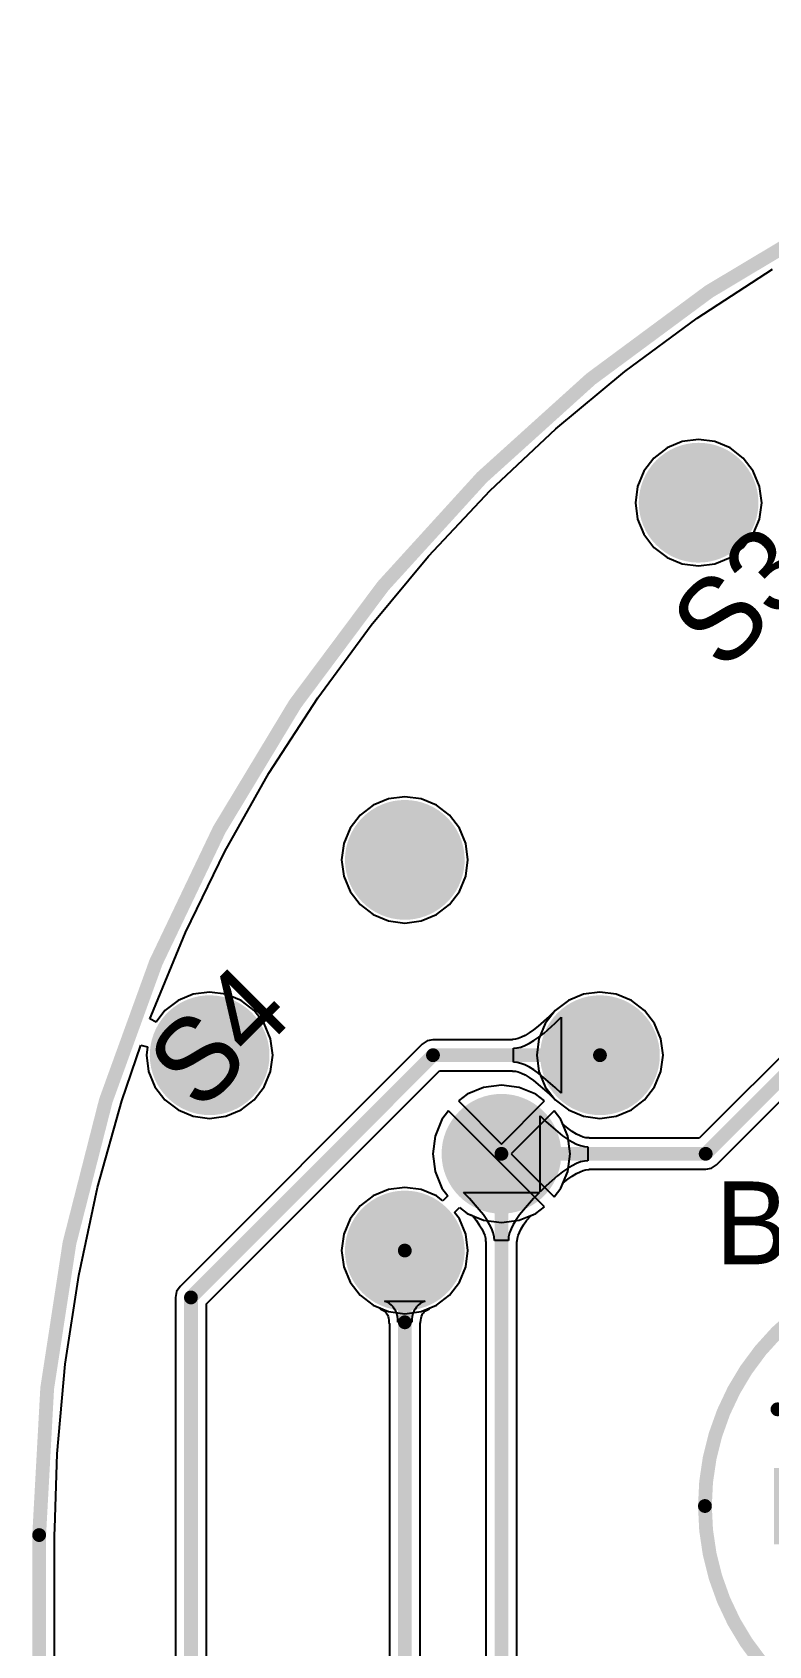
# Model space of a CAD drawing. Header units: millimetres. Extents: x 6.5 to 10.45, y 0.98 to 5.86.
# Drawn here: x 6.5 to 7.034, y 3.764 to 4.932 of the extents above; entities that cross this region are included whole.
import ezdxf

# ---------------------------------------------------------------- set-up
doc = ezdxf.new("R2010")
doc.units = ezdxf.units.MM
doc.header["$MEASUREMENT"] = 0
for name, color, linetype in [('BottomLayer', 5, 'Continuous'), ('BottomSolder', 6, 'Continuous'), ('KeepOutLayer', 6, 'Continuous'), ('MultiLayer', 9, 'Continuous'), ('PadHoleLayer', 156, 'Continuous'), ('TopLayer', 1, 'Continuous'), ('TopOverlay', 2, 'Continuous'), ('TopSolder', 216, 'Continuous')]:
    doc.layers.add(name, color=color, linetype=linetype)

# ---------------------------------------------------------------- blocks, each defined once
blk = doc.blocks.new('BUZZ_DIP_10')
at = {"layer": 'BottomLayer'}
for points in [[(-0.023622, -0.023622), (0.023622, -0.023622), (-0.023622, 0.023622), (0.023622, 0.023622)], [(0.176378, -0.023622), (0.223622, -0.023622), (0.176378, 0.023622), (0.223622, 0.023622)]]:
    blk.add_solid(points, dxfattribs=at)
at = {"layer": 'BottomSolder'}
for points in [[(-0.027622, -0.027622), (0.027622, -0.027622), (-0.027622, 0.027622), (0.027622, 0.027622)], [(0.172378, -0.027622), (0.227622, -0.027622), (0.172378, 0.027622), (0.227622, 0.027622)]]:
    blk.add_solid(points, dxfattribs=at)
at = {"layer": 'MultiLayer'}
for points in [[(-0.023622, -0.023622), (0.023622, -0.023622), (-0.023622, 0.023622), (0.023622, 0.023622)], [(0.176378, -0.023622), (0.223622, -0.023622), (0.176378, 0.023622), (0.223622, 0.023622)]]:
    blk.add_solid(points, dxfattribs=at)
at = {"layer": 'PadHoleLayer', "const_width": 0.0137795}
for points in [[(-0.0068898, 0, 1), (0.0068898, 0, 1)], [(0.1931102, 0, 1), (0.2068898, 0, 1)]]:
    blk.add_lwpolyline(points, format="xyb", close=True, dxfattribs=at)
at = {"layer": 'TopLayer'}
for points in [[(-0.023622, -0.023622), (0.023622, -0.023622), (-0.023622, 0.023622), (0.023622, 0.023622)], [(0.176378, -0.023622), (0.223622, -0.023622), (0.176378, 0.023622), (0.223622, 0.023622)]]:
    blk.add_solid(points, dxfattribs=at)
at = {"layer": 'TopOverlay'}
for points, const_width in [([(0.2775591, 0, 1), (-0.0775591, 0, 1)], 0.01), ([(-0.0025, 0.095, 1), (0.0025, 0.095, 1)], 0.005), ([(-0.0275, 0.07, 1), (-0.0225, 0.07, 1)], 0.005), ([(0.0225, 0.07, 1), (0.0275, 0.07, 1)], 0.005), ([(-0.0025, 0.045, 1), (0.0025, 0.045, 1)], 0.005), ([(-0.0800591, 0, 1), (-0.0750591, 0, 1)], 0.005), ([(0.2750591, 0, 1), (0.2800591, 0, 1)], 0.005)]:
    blk.add_lwpolyline(points, format="xyb", close=True, dxfattribs=dict(at, const_width=const_width))
at = {"layer": 'TopOverlay', "const_width": 0.01}
for points in [[(0, 0.045), (0, 0.095)], [(-0.025, 0.07), (0.025, 0.07)]]:
    blk.add_lwpolyline(points, dxfattribs=at)
at = {"layer": 'TopSolder'}
for points in [[(-0.027622, -0.027622), (0.027622, -0.027622), (-0.027622, 0.027622), (0.027622, 0.027622)], [(0.172378, -0.027622), (0.227622, -0.027622), (0.172378, 0.027622), (0.227622, 0.027622)]]:
    blk.add_solid(points, dxfattribs=at)
blk = doc.blocks.new('_____68')
at = {"layer": 'BottomLayer', "const_width": 0.0393701}
for points in [[(-0.1196845, 0.2000004, 1), (-0.0803145, 0.2000004, 1)], [(0.080315, 0.199999, 1), (0.119685, 0.199999, 1)], [(-0.1196845, -5e-07, 1), (-0.0803145, -5e-07, 1)], [(-0.0206457, 9e-07, 1), (0.0187243, 9e-07, 1)], [(0.080315, 9e-07, 1), (0.119685, 9e-07, 1)]]:
    blk.add_lwpolyline(points, format="xyb", close=True, dxfattribs=at)
at = {"layer": 'BottomSolder', "const_width": 0.0433701}
for points in [[(-0.1216845, 0.2000004, 1), (-0.0783145, 0.2000004, 1)], [(0.078315, 0.199999, 1), (0.121685, 0.199999, 1)], [(-0.1216845, -5e-07, 1), (-0.0783145, -5e-07, 1)], [(-0.0226457, 9e-07, 1), (0.0207243, 9e-07, 1)], [(0.078315, 9e-07, 1), (0.121685, 9e-07, 1)]]:
    blk.add_lwpolyline(points, format="xyb", close=True, dxfattribs=at)
at = {"layer": 'MultiLayer', "const_width": 0.0393701}
for points in [[(-0.1196845, 0.2000004, 1), (-0.0803145, 0.2000004, 1)], [(0.080315, 0.199999, 1), (0.119685, 0.199999, 1)], [(-0.1196845, -5e-07, 1), (-0.0803145, -5e-07, 1)], [(-0.0206457, 9e-07, 1), (0.0187243, 9e-07, 1)], [(0.080315, 9e-07, 1), (0.119685, 9e-07, 1)]]:
    blk.add_lwpolyline(points, format="xyb", close=True, dxfattribs=at)
at = {"layer": 'PadHoleLayer', "const_width": 0.0246063}
for points in [[(-0.1123026, 0.2000004, 1), (-0.0876964, 0.2000004, 1)], [(0.0876969, 0.199999, 1), (0.1123031, 0.199999, 1)], [(-0.1123026, -5e-07, 1), (-0.0876964, -5e-07, 1)], [(-0.0132638, 9e-07, 1), (0.0113424, 9e-07, 1)], [(0.0876969, 9e-07, 1), (0.1123031, 9e-07, 1)]]:
    blk.add_lwpolyline(points, format="xyb", close=True, dxfattribs=at)
at = {"layer": 'TopLayer', "const_width": 0.0393701}
for points in [[(-0.1196845, 0.2000004, 1), (-0.0803145, 0.2000004, 1)], [(0.080315, 0.199999, 1), (0.119685, 0.199999, 1)], [(-0.1196845, -5e-07, 1), (-0.0803145, -5e-07, 1)], [(-0.0206457, 9e-07, 1), (0.0187243, 9e-07, 1)], [(0.080315, 9e-07, 1), (0.119685, 9e-07, 1)]]:
    blk.add_lwpolyline(points, format="xyb", close=True, dxfattribs=at)
at = {"layer": 'TopSolder', "const_width": 0.0433701}
for points in [[(-0.1216845, 0.2000004, 1), (-0.0783145, 0.2000004, 1)], [(0.078315, 0.199999, 1), (0.121685, 0.199999, 1)], [(-0.1216845, -5e-07, 1), (-0.0783145, -5e-07, 1)], [(-0.0226457, 9e-07, 1), (0.0207243, 9e-07, 1)], [(0.078315, 9e-07, 1), (0.121685, 9e-07, 1)]]:
    blk.add_lwpolyline(points, format="xyb", close=True, dxfattribs=at)
blk = doc.blocks.new('_____69')
at = {"layer": 'BottomLayer', "const_width": 0.0393701}
for points in [[(-0.1196843, 0.1999995, 1), (-0.0803143, 0.1999995, 1)], [(0.0803152, 0.2000009, 1), (0.1196852, 0.2000009, 1)], [(-0.1196857, 0, 1), (-0.0803157, 0, 1)], [(-0.0206455, 0, 1), (0.0187245, 0, 1)], [(0.0803152, 0, 1), (0.1196852, 0, 1)]]:
    blk.add_lwpolyline(points, format="xyb", close=True, dxfattribs=at)
at = {"layer": 'BottomSolder', "const_width": 0.0433701}
for points in [[(-0.1216843, 0.1999995, 1), (-0.0783143, 0.1999995, 1)], [(0.0783152, 0.2000009, 1), (0.1216852, 0.2000009, 1)], [(-0.1216857, 0, 1), (-0.0783157, 0, 1)], [(-0.0226455, 0, 1), (0.0207245, 0, 1)], [(0.0783152, 0, 1), (0.1216852, 0, 1)]]:
    blk.add_lwpolyline(points, format="xyb", close=True, dxfattribs=at)
at = {"layer": 'MultiLayer', "const_width": 0.0393701}
for points in [[(-0.1196843, 0.1999995, 1), (-0.0803143, 0.1999995, 1)], [(0.0803152, 0.2000009, 1), (0.1196852, 0.2000009, 1)], [(-0.1196857, 0, 1), (-0.0803157, 0, 1)], [(-0.0206455, 0, 1), (0.0187245, 0, 1)], [(0.0803152, 0, 1), (0.1196852, 0, 1)]]:
    blk.add_lwpolyline(points, format="xyb", close=True, dxfattribs=at)
at = {"layer": 'PadHoleLayer', "const_width": 0.0246063}
for points in [[(-0.1123024, 0.1999995, 1), (-0.0876962, 0.1999995, 1)], [(0.0876971, 0.2000009, 1), (0.1123033, 0.2000009, 1)], [(-0.1123038, 0, 1), (-0.0876976, 0, 1)], [(-0.0132636, 0, 1), (0.0113426, 0, 1)], [(0.0876971, 0, 1), (0.1123033, 0, 1)]]:
    blk.add_lwpolyline(points, format="xyb", close=True, dxfattribs=at)
at = {"layer": 'TopLayer', "const_width": 0.0393701}
for points in [[(-0.1196843, 0.1999995, 1), (-0.0803143, 0.1999995, 1)], [(0.0803152, 0.2000009, 1), (0.1196852, 0.2000009, 1)], [(-0.1196857, 0, 1), (-0.0803157, 0, 1)], [(-0.0206455, 0, 1), (0.0187245, 0, 1)], [(0.0803152, 0, 1), (0.1196852, 0, 1)]]:
    blk.add_lwpolyline(points, format="xyb", close=True, dxfattribs=at)
at = {"layer": 'TopSolder', "const_width": 0.0433701}
for points in [[(-0.1216843, 0.1999995, 1), (-0.0783143, 0.1999995, 1)], [(0.0783152, 0.2000009, 1), (0.1216852, 0.2000009, 1)], [(-0.1216857, 0, 1), (-0.0783157, 0, 1)], [(-0.0226455, 0, 1), (0.0207245, 0, 1)], [(0.0783152, 0, 1), (0.1216852, 0, 1)]]:
    blk.add_lwpolyline(points, format="xyb", close=True, dxfattribs=at)

msp = doc.modelspace()

# ---------------------------------------------------------------- linework, layer by layer
at = {"layer": 'BottomLayer'}
for p, q in [((6.9818014, 4.7251162), (7.0365047, 4.7604846)), ((6.9293333, 4.6865095), (6.9818014, 4.7251162)), ((6.879292, 4.6448052), (6.9293333, 4.6865095)), ((6.83186, 4.6001556), (6.879292, 4.6448052)), ((6.9599872, 4.6310527), (6.9505097, 4.6237803)), ((6.971024, 4.6356243), (6.9599872, 4.6310527)), ((6.982868, 4.6371835), (6.971024, 4.6356243)), ((6.994712, 4.6356243), (6.982868, 4.6371835)), ((7.0057488, 4.6310527), (6.994712, 4.6356243)), ((7.0152263, 4.6237803), (7.0057488, 4.6310527)), ((6.9432373, 4.6143028), (6.9386657, 4.603266)), ((6.9505097, 4.6237803), (6.9432373, 4.6143028)), ((7.0224987, 4.6143028), (7.0152263, 4.6237803)), ((7.0270703, 4.603266), (7.0224987, 4.6143028)), ((6.9386657, 4.603266), (6.9371065, 4.591422)), ((7.0286295, 4.591422), (7.0270703, 4.603266)), ((6.7872104, 4.5527236), (6.83186, 4.6001556)), ((6.9371065, 4.591422), (6.9386657, 4.579578)), ((7.0270703, 4.579578), (7.0286295, 4.591422)), ((6.9386657, 4.579578), (6.9432373, 4.5685412)), ((7.0224987, 4.5685412), (7.0270703, 4.579578)), ((6.9432373, 4.5685412), (6.9505097, 4.5590637)), ((7.0152263, 4.5590637), (7.0224987, 4.5685412)), ((6.9505097, 4.5590637), (6.9599872, 4.5517913)), ((7.0057488, 4.5517913), (7.0152263, 4.5590637)), ((6.7455061, 4.5026823), (6.7872104, 4.5527236)), ((6.9599872, 4.5517913), (6.971024, 4.5472197)), ((6.971024, 4.5472197), (6.982868, 4.5456605)), ((6.982868, 4.5456605), (6.994712, 4.5472197)), ((6.994712, 4.5472197), (7.0057488, 4.5517913)), ((6.7068994, 4.4502142), (6.7455061, 4.5026823)), ((6.671531, 4.3955109), (6.7068994, 4.4502142)), ((6.6395301, 4.3387718), (6.671531, 4.3955109)), ((6.7470872, 4.3724427), (6.7376097, 4.3651703)), ((6.758124, 4.3770143), (6.7470872, 4.3724427)), ((6.769968, 4.3785735), (6.758124, 4.3770143)), ((6.781812, 4.3770143), (6.769968, 4.3785735)), ((6.7928488, 4.3724427), (6.781812, 4.3770143)), ((6.8023263, 4.3651703), (6.7928488, 4.3724427)), ((6.7376097, 4.3651703), (6.7303373, 4.3556928)), ((6.8095987, 4.3556928), (6.8023263, 4.3651703)), ((6.7303373, 4.3556928), (6.7257657, 4.344656)), ((6.8141703, 4.344656), (6.8095987, 4.3556928)), ((6.6110133, 4.2802041), (6.6395301, 4.3387718)), ((6.7257657, 4.344656), (6.7242065, 4.332812)), ((6.8157295, 4.332812), (6.8141703, 4.344656)), ((6.7242065, 4.332812), (6.7257657, 4.320968)), ((6.8141703, 4.320968), (6.8157295, 4.332812)), ((6.7257657, 4.320968), (6.7303373, 4.3099312)), ((6.8095987, 4.3099312), (6.8141703, 4.320968)), ((6.7303373, 4.3099312), (6.7376097, 4.3004537)), ((6.7376097, 4.3004537), (6.7470872, 4.2931813)), ((6.7928488, 4.2931813), (6.8023263, 4.3004537)), ((6.8023263, 4.3004537), (6.8095987, 4.3099312)), ((6.7470872, 4.2931813), (6.758124, 4.2886097)), ((6.758124, 4.2886097), (6.769968, 4.2870505)), ((6.769968, 4.2870505), (6.781812, 4.2886097)), ((6.781812, 4.2886097), (6.7928488, 4.2931813)), ((6.5860849, 4.2200214), (6.6110133, 4.2802041)), ((6.6056672, 4.2310207), (6.5961897, 4.2237483)), ((6.616704, 4.2355923), (6.6056672, 4.2310207)), ((6.628548, 4.2371515), (6.616704, 4.2355923)), ((6.640392, 4.2355923), (6.628548, 4.2371515)), ((6.6514288, 4.2310207), (6.640392, 4.2355923)), ((6.6609063, 4.2237483), (6.6514288, 4.2310207)), ((6.8885092, 4.2310207), (6.8790317, 4.2237483)), ((6.899546, 4.2355923), (6.8885092, 4.2310207)), ((6.91139, 4.2371515), (6.899546, 4.2355923)), ((6.923234, 4.2355923), (6.91139, 4.2371515)), ((6.9342708, 4.2310207), (6.923234, 4.2355923)), ((6.9437483, 4.2237483), (6.9342708, 4.2310207)), ((6.5853146, 4.217789), (6.5860849, 4.2200214)), ((6.589776, 4.2153899), (6.5853146, 4.217789)), ((6.5961897, 4.2237483), (6.589776, 4.2153899)), ((6.6681787, 4.2142708), (6.6609063, 4.2237483)), ((6.8790317, 4.2237483), (6.8717593, 4.2142708)), ((6.9510207, 4.2142708), (6.9437483, 4.2237483)), ((6.6727503, 4.203234), (6.6681787, 4.2142708)), ((6.8717593, 4.2142708), (6.8671877, 4.203234)), ((6.9555923, 4.203234), (6.9510207, 4.2142708)), ((6.5648356, 4.1584435), (6.5786923, 4.1985986)), ((6.5786923, 4.1985986), (6.5835836, 4.1974451)), ((6.5835836, 4.1974451), (6.5827865, 4.19139)), ((6.6743095, 4.19139), (6.6727503, 4.203234)), ((6.8671877, 4.203234), (6.8656285, 4.19139)), ((6.9571515, 4.19139), (6.9555923, 4.203234)), ((6.5827865, 4.19139), (6.5843457, 4.179546)), ((6.6727503, 4.179546), (6.6743095, 4.19139)), ((6.8656285, 4.19139), (6.8671877, 4.179546)), ((6.9555923, 4.179546), (6.9571515, 4.19139)), ((6.5843457, 4.179546), (6.5889173, 4.1685092)), ((6.6681787, 4.1685092), (6.6727503, 4.179546)), ((6.8671877, 4.179546), (6.8717593, 4.1685092)), ((6.9510207, 4.1685092), (6.9555923, 4.179546)), ((6.5889173, 4.1685092), (6.5961897, 4.1590317)), ((6.5961897, 4.1590317), (6.6056672, 4.1517593)), ((6.6514288, 4.1517593), (6.6609063, 4.1590317)), ((6.6609063, 4.1590317), (6.6681787, 4.1685092)), ((6.815102, 4.1631247), (6.8087898, 4.1582813)), ((6.8271118, 4.1680993), (6.815102, 4.1631247)), ((6.84, 4.1697962), (6.8271118, 4.1680993)), ((6.8528882, 4.1680993), (6.84, 4.1697962)), ((6.864898, 4.1631247), (6.8528882, 4.1680993)), ((6.8712102, 4.1582813), (6.864898, 4.1631247)), ((6.8717593, 4.1685092), (6.8790317, 4.1590317)), ((6.8790317, 4.1590317), (6.8885092, 4.1517593)), ((6.9342708, 4.1517593), (6.9437483, 4.1590317)), ((6.9437483, 4.1590317), (6.9510207, 4.1685092)), ((6.5473431, 4.0956948), (6.5648356, 4.1584435)), ((6.6056672, 4.1517593), (6.616704, 4.1471877)), ((6.616704, 4.1471877), (6.628548, 4.1456285)), ((6.628548, 4.1456285), (6.640392, 4.1471877)), ((6.640392, 4.1471877), (6.6514288, 4.1517593)), ((6.8017187, 4.1512102), (6.7968753, 4.144898)), ((6.8364645, 4.1164645), (6.8017187, 4.1512102)), ((6.8087898, 4.1582813), (6.84, 4.1270711)), ((6.84, 4.1270711), (6.8712102, 4.1582813)), ((6.8782813, 4.1512102), (6.8470711, 4.12)), ((6.8831247, 4.144898), (6.8782813, 4.1512102)), ((6.8885092, 4.1517593), (6.899546, 4.1471877)), ((6.899546, 4.1471877), (6.91139, 4.1456285)), ((6.91139, 4.1456285), (6.923234, 4.1471877)), ((6.923234, 4.1471877), (6.9342708, 4.1517593)), ((6.7968753, 4.144898), (6.7919007, 4.1328882)), ((6.8880993, 4.1328882), (6.8831247, 4.144898)), ((6.7919007, 4.1328882), (6.7902038, 4.12)), ((6.8897962, 4.12), (6.8880993, 4.1328882)), ((6.7902038, 4.12), (6.7919007, 4.1071118)), ((6.8712102, 4.0817187), (6.8364645, 4.1164645)), ((6.8470711, 4.12), (6.8782813, 4.0887898)), ((6.8880993, 4.1071118), (6.8897962, 4.12)), ((6.7919007, 4.1071118), (6.7968753, 4.095102)), ((6.8831247, 4.095102), (6.8880993, 4.1071118)), ((6.5336712, 4.0320045), (6.5473431, 4.0956948)), ((6.7470872, 4.0895987), (6.7376097, 4.0823263)), ((6.758124, 4.0941703), (6.7470872, 4.0895987)), ((6.769968, 4.0957295), (6.758124, 4.0941703)), ((6.781812, 4.0941703), (6.769968, 4.0957295)), ((6.7928488, 4.0895987), (6.781812, 4.0941703)), ((6.7975834, 4.0859657), (6.7928488, 4.0895987)), ((6.7968753, 4.095102), (6.8011495, 4.0895317)), ((6.8011495, 4.0895317), (6.7975834, 4.0859657)), ((6.8782813, 4.0887898), (6.8831247, 4.095102)), ((6.7376097, 4.0823263), (6.7303373, 4.0728488)), ((6.8059657, 4.0775834), (6.8095317, 4.0811495)), ((6.8095987, 4.0728488), (6.8059657, 4.0775834)), ((6.8095317, 4.0811495), (6.815102, 4.0768753)), ((6.864898, 4.0768753), (6.8712102, 4.0817187)), ((6.7303373, 4.0728488), (6.7257657, 4.061812)), ((6.8141703, 4.061812), (6.8095987, 4.0728488)), ((6.815102, 4.0768753), (6.8271118, 4.0719007)), ((6.8271118, 4.0719007), (6.84, 4.0702038)), ((6.84, 4.0702038), (6.8528882, 4.0719007)), ((6.8528882, 4.0719007), (6.864898, 4.0768753)), ((6.7257657, 4.061812), (6.7242065, 4.049968)), ((6.8157295, 4.049968), (6.8141703, 4.061812)), ((6.7242065, 4.049968), (6.7257657, 4.038124)), ((6.8141703, 4.038124), (6.8157295, 4.049968)), ((6.5238698, 3.9676048), (6.5336712, 4.0320045)), ((6.7257657, 4.038124), (6.7303373, 4.0270872)), ((6.8095987, 4.0270872), (6.8141703, 4.038124)), ((6.7303373, 4.0270872), (6.7376097, 4.0176097)), ((6.8023263, 4.0176097), (6.8095987, 4.0270872)), ((6.7376097, 4.0176097), (6.7470872, 4.0103373)), ((6.7470872, 4.0103373), (6.758124, 4.0057657)), ((6.781812, 4.0057657), (6.7928488, 4.0103373)), ((6.7928488, 4.0103373), (6.8023263, 4.0176097)), ((6.758124, 4.0057657), (6.769968, 4.0042065)), ((6.769968, 4.0042065), (6.781812, 4.0057657)), ((6.5179746, 3.9027309), (6.5238698, 3.9676048)), ((6.5163468, 3.8488606), (6.5179746, 3.9027309)), ((6.5162155, 3.8389105), (6.5162203, 3.8439046)), ((6.5162203, 3.8439046), (6.5163468, 3.8488606)), ((6.5162155, 1.495), (6.5162155, 3.8389105))]:
    msp.add_line(p, q, dxfattribs=at)
at = {"layer": 'KeepOutLayer', "const_width": 0.01}
msp.add_lwpolyline([(6.5050176, 3.8439699, -0.4121447343864203), (7.5930462, 4.9270157)], format="xyb", dxfattribs=at)
msp.add_lwpolyline([(6.505, 1.495), (6.505, 3.843976)], dxfattribs=at)
at = {"layer": 'KeepOutLayer', "const_width": 0.005}
for points in [[(6.5025, 3.843976, 1), (6.5075, 3.843976, 1)], [(6.5025176, 3.8439699, 1), (6.5075176, 3.8439699, 1)]]:
    msp.add_lwpolyline(points, format="xyb", close=True, dxfattribs=at)
at = {"layer": 'TopLayer'}
for p, q in [((6.9818014, 4.7251162), (7.0365047, 4.7604846)), ((6.9293333, 4.6865095), (6.9818014, 4.7251162)), ((6.879292, 4.6448052), (6.9293333, 4.6865095)), ((6.83186, 4.6001556), (6.879292, 4.6448052)), ((6.9599872, 4.6310527), (6.9505097, 4.6237803)), ((6.971024, 4.6356243), (6.9599872, 4.6310527)), ((6.982868, 4.6371835), (6.971024, 4.6356243)), ((6.994712, 4.6356243), (6.982868, 4.6371835)), ((7.0057488, 4.6310527), (6.994712, 4.6356243)), ((7.0152263, 4.6237803), (7.0057488, 4.6310527)), ((6.9432373, 4.6143028), (6.9386657, 4.603266)), ((6.9505097, 4.6237803), (6.9432373, 4.6143028)), ((7.0224987, 4.6143028), (7.0152263, 4.6237803)), ((7.0270703, 4.603266), (7.0224987, 4.6143028)), ((6.9386657, 4.603266), (6.9371065, 4.591422)), ((7.0286295, 4.591422), (7.0270703, 4.603266)), ((6.7872104, 4.5527236), (6.83186, 4.6001556)), ((6.9371065, 4.591422), (6.9386657, 4.579578)), ((7.0270703, 4.579578), (7.0286295, 4.591422)), ((6.9386657, 4.579578), (6.9432373, 4.5685412)), ((7.0224987, 4.5685412), (7.0270703, 4.579578)), ((6.9432373, 4.5685412), (6.9505097, 4.5590637)), ((7.0152263, 4.5590637), (7.0224987, 4.5685412)), ((6.9505097, 4.5590637), (6.9599872, 4.5517913)), ((7.0057488, 4.5517913), (7.0152263, 4.5590637)), ((6.7455061, 4.5026823), (6.7872104, 4.5527236)), ((6.9599872, 4.5517913), (6.971024, 4.5472197)), ((6.971024, 4.5472197), (6.982868, 4.5456605)), ((6.982868, 4.5456605), (6.994712, 4.5472197)), ((6.994712, 4.5472197), (7.0057488, 4.5517913)), ((6.7068994, 4.4502142), (6.7455061, 4.5026823)), ((6.671531, 4.3955109), (6.7068994, 4.4502142)), ((6.6395301, 4.3387718), (6.671531, 4.3955109)), ((6.7470872, 4.3724427), (6.7376097, 4.3651703)), ((6.758124, 4.3770143), (6.7470872, 4.3724427)), ((6.769968, 4.3785735), (6.758124, 4.3770143)), ((6.781812, 4.3770143), (6.769968, 4.3785735)), ((6.7928488, 4.3724427), (6.781812, 4.3770143)), ((6.8023263, 4.3651703), (6.7928488, 4.3724427)), ((6.7376097, 4.3651703), (6.7303373, 4.3556928)), ((6.8095987, 4.3556928), (6.8023263, 4.3651703)), ((6.7303373, 4.3556928), (6.7257657, 4.344656)), ((6.8141703, 4.344656), (6.8095987, 4.3556928)), ((6.6110133, 4.2802041), (6.6395301, 4.3387718)), ((6.7257657, 4.344656), (6.7242065, 4.332812)), ((6.8157295, 4.332812), (6.8141703, 4.344656)), ((6.7242065, 4.332812), (6.7257657, 4.320968)), ((6.8141703, 4.320968), (6.8157295, 4.332812)), ((7.1830692, 4.3309303), (6.9833543, 4.1312155)), ((6.7257657, 4.320968), (6.7303373, 4.3099312)), ((6.8095987, 4.3099312), (6.8141703, 4.320968)), ((6.9959306, 4.1120694), (7.1956456, 4.3117845)), ((6.7303373, 4.3099312), (6.7376097, 4.3004537)), ((6.7376097, 4.3004537), (6.7470872, 4.2931813)), ((6.7928488, 4.2931813), (6.8023263, 4.3004537)), ((6.8023263, 4.3004537), (6.8095987, 4.3099312)), ((6.7470872, 4.2931813), (6.758124, 4.2886097)), ((6.758124, 4.2886097), (6.769968, 4.2870505)), ((6.769968, 4.2870505), (6.781812, 4.2886097)), ((6.781812, 4.2886097), (6.7928488, 4.2931813)), ((6.5860849, 4.2200214), (6.6110133, 4.2802041)), ((6.6056672, 4.2310207), (6.5961897, 4.2237483)), ((6.616704, 4.2355923), (6.6056672, 4.2310207)), ((6.628548, 4.2371515), (6.616704, 4.2355923)), ((6.640392, 4.2355923), (6.628548, 4.2371515)), ((6.6514288, 4.2310207), (6.640392, 4.2355923)), ((6.6609063, 4.2237483), (6.6514288, 4.2310207)), ((6.8885092, 4.2310207), (6.8790317, 4.2237483)), ((6.899546, 4.2355923), (6.8885092, 4.2310207)), ((6.91139, 4.2371515), (6.899546, 4.2355923)), ((6.923234, 4.2355923), (6.91139, 4.2371515)), ((6.9342708, 4.2310207), (6.923234, 4.2355923)), ((6.9437483, 4.2237483), (6.9342708, 4.2310207)), ((6.5853146, 4.217789), (6.5860849, 4.2200214)), ((6.589776, 4.2153899), (6.5853146, 4.217789)), ((6.5961897, 4.2237483), (6.589776, 4.2153899)), ((6.6681787, 4.2142708), (6.6609063, 4.2237483)), ((6.8744965, 4.2193943), (6.8667057, 4.2124263)), ((6.8787029, 4.2235623), (6.8744965, 4.2193943)), ((6.878974, 4.2236732), (6.8787029, 4.2235623)), ((6.8789483, 4.2146628), (6.8832741, 4.2189491)), ((6.8790317, 4.2237483), (6.878974, 4.2236732)), ((6.8832741, 4.2189491), (6.8832741, 4.1638309)), ((6.9510207, 4.2142708), (6.9437483, 4.2237483)), ((6.6727503, 4.203234), (6.6681787, 4.2142708)), ((6.8570849, 4.2056934), (6.8544465, 4.2043772)), ((6.8600347, 4.2074763), (6.8570849, 4.2056934)), ((6.8632678, 4.2097347), (6.8600347, 4.2074763)), ((6.8667057, 4.2124263), (6.8632678, 4.2097347)), ((6.867131, 4.2045113), (6.8708768, 4.2074439)), ((6.8708768, 4.2074439), (6.8789483, 4.2146628)), ((6.9555923, 4.203234), (6.9510207, 4.2142708)), ((6.5648356, 4.1584435), (6.5786923, 4.1985986)), ((6.5786923, 4.1985986), (6.5835836, 4.1974451)), ((6.5835836, 4.1974451), (6.5827865, 4.19139)), ((6.7824592, 4.1993203), (6.6070694, 4.0239306)), ((6.6743095, 4.19139), (6.6727503, 4.203234)), ((6.7824594, 4.1993206), (6.7824592, 4.1993203)), ((6.786098, 4.2017518), (6.7824594, 4.1993206)), ((6.79039, 4.2026056), (6.786098, 4.2017518)), ((6.7903905, 4.2026055), (6.79039, 4.2026056)), ((6.8476633, 4.2026055), (6.7903905, 4.2026055)), ((6.8481521, 4.2028598), (6.8476633, 4.2026055)), ((6.8502453, 4.2030424), (6.8481521, 4.2028598)), ((6.8487166, 4.19639), (6.8513023, 4.1966156)), ((6.8487166, 4.18639), (6.8487166, 4.19639)), ((6.8521536, 4.2035072), (6.8502453, 4.2030424)), ((6.8513023, 4.1966156), (6.8540814, 4.1972924)), ((6.8544465, 4.2043772), (6.8521536, 4.2035072)), ((6.8540814, 4.1972924), (6.8570538, 4.1984203)), ((6.8570538, 4.1984203), (6.8602195, 4.1999995)), ((6.8602195, 4.1999995), (6.8635786, 4.2020298)), ((6.8635786, 4.2020298), (6.867131, 4.2045113)), ((6.9571515, 4.19139), (6.9555923, 4.203234)), ((6.5827865, 4.19139), (6.5843457, 4.179546)), ((6.6727503, 4.179546), (6.6743095, 4.19139)), ((6.8513023, 4.1861644), (6.8487166, 4.18639)), ((6.8540814, 4.1854876), (6.8513023, 4.1861644)), ((6.8570538, 4.1843597), (6.8540814, 4.1854876)), ((6.8602195, 4.1827805), (6.8570538, 4.1843597)), ((6.8635786, 4.1807502), (6.8602195, 4.1827805)), ((6.9555923, 4.179546), (6.9571515, 4.19139)), ((6.5843457, 4.179546), (6.5889173, 4.1685092)), ((6.6262155, 4.0113543), (6.7950356, 4.1801745)), ((6.6681787, 4.1685092), (6.6727503, 4.179546)), ((6.7950356, 4.1801745), (6.8476633, 4.1801745)), ((6.8476633, 4.1801745), (6.8481521, 4.1799202)), ((6.8481521, 4.1799202), (6.8502453, 4.1797376)), ((6.8502453, 4.1797376), (6.8521536, 4.1792728)), ((6.8521536, 4.1792728), (6.8544457, 4.1784031)), ((6.8544457, 4.1784031), (6.857085, 4.1770866)), ((6.857085, 4.1770866), (6.8600347, 4.1753037)), ((6.8600347, 4.1753037), (6.8631458, 4.1731305)), ((6.8631458, 4.1731305), (6.8745412, 4.1633414)), ((6.867131, 4.1782687), (6.8635786, 4.1807502)), ((6.8789483, 4.1681172), (6.867131, 4.1782687)), ((6.9510207, 4.1685092), (6.9555923, 4.179546)), ((6.5889173, 4.1685092), (6.5961897, 4.1590317)), ((6.5961897, 4.1590317), (6.6056672, 4.1517593)), ((6.6514288, 4.1517593), (6.6609063, 4.1590317)), ((6.6609063, 4.1590317), (6.6681787, 4.1685092)), ((6.815102, 4.1631247), (6.8087898, 4.1582813)), ((6.8271118, 4.1680993), (6.815102, 4.1631247)), ((6.84, 4.1697962), (6.8271118, 4.1680993)), ((6.8528882, 4.1680993), (6.84, 4.1697962)), ((6.864898, 4.1631247), (6.8528882, 4.1680993)), ((6.8712102, 4.1582813), (6.864898, 4.1631247)), ((6.8745412, 4.1633414), (6.878703, 4.1592177)), ((6.878703, 4.1592177), (6.878974, 4.1591069)), ((6.8832741, 4.1638309), (6.8789483, 4.1681172)), ((6.878974, 4.1591069), (6.8790317, 4.1590317)), ((6.8790317, 4.1590317), (6.8885092, 4.1517593)), ((6.9342708, 4.1517593), (6.9437483, 4.1590317)), ((6.9437483, 4.1590317), (6.9510207, 4.1685092)), ((6.5473431, 4.0956948), (6.5648356, 4.1584435)), ((6.6056672, 4.1517593), (6.616704, 4.1471877)), ((6.616704, 4.1471877), (6.628548, 4.1456285)), ((6.628548, 4.1456285), (6.640392, 4.1471877)), ((6.640392, 4.1471877), (6.6514288, 4.1517593)), ((6.8017187, 4.1512102), (6.7968753, 4.144898)), ((6.8364645, 4.1164645), (6.8017187, 4.1512102)), ((6.8087898, 4.1582813), (6.84, 4.1270711)), ((6.84, 4.1270711), (6.8712102, 4.1582813)), ((6.8782813, 4.1512102), (6.8470711, 4.12)), ((6.8681159, 4.0924409), (6.8681159, 4.1475591)), ((6.8681159, 4.1475591), (6.8724417, 4.1432728)), ((6.8831247, 4.144898), (6.8782813, 4.1512102)), ((6.8885092, 4.1517593), (6.899546, 4.1471877)), ((6.899546, 4.1471877), (6.91139, 4.1456285)), ((6.91139, 4.1456285), (6.923234, 4.1471877)), ((6.923234, 4.1471877), (6.9342708, 4.1517593)), ((6.7968753, 4.144898), (6.7919007, 4.1328882)), ((6.8724417, 4.1432728), (6.884259, 4.1331213)), ((6.8845654, 4.1414197), (6.8831247, 4.144898)), ((6.8882442, 4.1382595), (6.8845654, 4.1414197)), ((6.8913553, 4.1360863), (6.8882442, 4.1382595)), ((6.894305, 4.1343034), (6.8913553, 4.1360863)), ((6.7919007, 4.1328882), (6.7902038, 4.12)), ((6.884259, 4.1331213), (6.8878114, 4.1306398)), ((6.8878114, 4.1306398), (6.8911705, 4.1286095)), ((6.8911705, 4.1286095), (6.8943362, 4.1270303)), ((6.8969443, 4.1329869), (6.894305, 4.1343034)), ((6.8943362, 4.1270303), (6.8973086, 4.1259024)), ((6.8992364, 4.1321172), (6.8969443, 4.1329869)), ((6.8973086, 4.1259024), (6.9000877, 4.1252256)), ((6.9011447, 4.1316524), (6.8992364, 4.1321172)), ((6.9000877, 4.1252256), (6.9026734, 4.125)), ((6.9032379, 4.1314698), (6.9011447, 4.1316524)), ((6.9026734, 4.125), (6.9026734, 4.115)), ((6.9037267, 4.1312155), (6.9032379, 4.1314698)), ((6.9833543, 4.1312155), (6.9037267, 4.1312155)), ((6.7902038, 4.12), (6.7919007, 4.1071118)), ((6.8712102, 4.0817187), (6.8364645, 4.1164645)), ((6.8470711, 4.12), (6.8782813, 4.0887898)), ((6.8943362, 4.1129697), (6.8911705, 4.1113905)), ((6.8973086, 4.1140976), (6.8943362, 4.1129697)), ((6.9000877, 4.1147744), (6.8973086, 4.1140976)), ((6.9026734, 4.115), (6.9000877, 4.1147744)), ((6.992292, 4.1096382), (6.9959306, 4.1120694)), ((6.7919007, 4.1071118), (6.7968753, 4.095102)), ((6.8805132, 4.1039461), (6.8724417, 4.0967272)), ((6.884259, 4.1068787), (6.8805132, 4.1039461)), ((6.8878114, 4.1093602), (6.884259, 4.1068787)), ((6.8847434, 4.09901), (6.8881222, 4.1016553)), ((6.8911705, 4.1113905), (6.8878114, 4.1093602)), ((6.8881222, 4.1016553), (6.8913553, 4.1039137)), ((6.8913553, 4.1039137), (6.8943051, 4.1056966)), ((6.8943051, 4.1056966), (6.8969435, 4.1070128)), ((6.8969435, 4.1070128), (6.8992364, 4.1078828)), ((6.8992364, 4.1078828), (6.9011447, 4.1083476)), ((6.9011447, 4.1083476), (6.9032379, 4.1085302)), ((6.9032379, 4.1085302), (6.9037267, 4.1087845)), ((6.9037267, 4.1087845), (6.9879995, 4.1087845)), ((6.9879995, 4.1087845), (6.988, 4.1087844)), ((6.988, 4.1087844), (6.992292, 4.1096382)), ((6.5336712, 4.0320045), (6.5473431, 4.0956948)), ((6.7470872, 4.0895987), (6.7376097, 4.0823263)), ((6.758124, 4.0941703), (6.7470872, 4.0895987)), ((6.769968, 4.0957295), (6.758124, 4.0941703)), ((6.781812, 4.0941703), (6.769968, 4.0957295)), ((6.7928488, 4.0895987), (6.781812, 4.0941703)), ((6.7975834, 4.0859657), (6.7928488, 4.0895987)), ((6.7968753, 4.095102), (6.8011495, 4.0895317)), ((6.8011495, 4.0895317), (6.7975834, 4.0859657)), ((6.8167272, 4.0875583), (6.8124409, 4.0918841)), ((6.8124409, 4.0918841), (6.8675591, 4.0918841)), ((6.8675591, 4.0918841), (6.8632728, 4.0875583)), ((6.8724417, 4.0967272), (6.8681159, 4.0924409)), ((6.8782813, 4.0887898), (6.8831247, 4.095102)), ((6.8831247, 4.095102), (6.8847434, 4.09901)), ((6.7376097, 4.0823263), (6.7303373, 4.0728488)), ((6.8059657, 4.0775834), (6.8095317, 4.0811495)), ((6.8095987, 4.0728488), (6.8059657, 4.0775834)), ((6.8095317, 4.0811495), (6.815102, 4.0768753)), ((6.8239461, 4.0794868), (6.8167272, 4.0875583)), ((6.8268787, 4.075741), (6.8239461, 4.0794868)), ((6.8632728, 4.0875583), (6.8531213, 4.075741)), ((6.864898, 4.0768753), (6.8712102, 4.0817187)), ((6.7303373, 4.0728488), (6.7257657, 4.061812)), ((6.8141703, 4.061812), (6.8095987, 4.0728488)), ((6.815102, 4.0768753), (6.81901, 4.0752566)), ((6.81901, 4.0752566), (6.8216553, 4.0718778)), ((6.8216553, 4.0718778), (6.8239137, 4.0686447)), ((6.8239137, 4.0686447), (6.8256966, 4.0656949)), ((6.8256966, 4.0656949), (6.8270128, 4.0630565)), ((6.8293602, 4.0721886), (6.8268787, 4.075741)), ((6.8313905, 4.0688295), (6.8293602, 4.0721886)), ((6.8329697, 4.0656638), (6.8313905, 4.0688295)), ((6.8340976, 4.0626914), (6.8329697, 4.0656638)), ((6.8470303, 4.0656638), (6.8459024, 4.0626914)), ((6.8486095, 4.0688295), (6.8470303, 4.0656638)), ((6.8506398, 4.0721886), (6.8486095, 4.0688295)), ((6.8531213, 4.075741), (6.8506398, 4.0721886)), ((6.8529869, 4.0630557), (6.8543034, 4.065695)), ((6.8543034, 4.065695), (6.8560863, 4.0686447)), ((6.8560863, 4.0686447), (6.8582595, 4.0717558)), ((6.8582595, 4.0717558), (6.8614197, 4.0754346)), ((6.8614197, 4.0754346), (6.864898, 4.0768753)), ((6.7257657, 4.061812), (6.7242065, 4.049968)), ((6.8157295, 4.049968), (6.8141703, 4.061812)), ((6.8270128, 4.0630565), (6.8278828, 4.0607636)), ((6.8278828, 4.0607636), (6.8283476, 4.0588553)), ((6.8283476, 4.0588553), (6.8285302, 4.0567621)), ((6.8285302, 4.0567621), (6.8287845, 4.0562733)), ((6.8287845, 4.0562733), (6.8287845, 3.7400005)), ((6.8347744, 4.0599123), (6.8340976, 4.0626914)), ((6.835, 4.0573266), (6.8347744, 4.0599123)), ((6.845, 4.0573266), (6.835, 4.0573266)), ((6.8452256, 4.0599123), (6.845, 4.0573266)), ((6.8459024, 4.0626914), (6.8452256, 4.0599123)), ((6.8512155, 4.0562733), (6.8514698, 4.0567621)), ((6.8512155, 3.7446457), (6.8512155, 4.0562733)), ((6.8514698, 4.0567621), (6.8516524, 4.0588553)), ((6.8516524, 4.0588553), (6.8521172, 4.0607636)), ((6.8521172, 4.0607636), (6.8529869, 4.0630557)), ((6.7242065, 4.049968), (6.7257657, 4.038124)), ((6.8141703, 4.038124), (6.8157295, 4.049968)), ((6.5238698, 3.9676048), (6.5336712, 4.0320045)), ((6.7257657, 4.038124), (6.7303373, 4.0270872)), ((6.8095987, 4.0270872), (6.8141703, 4.038124)), ((6.6046382, 4.020292), (6.6037844, 4.016)), ((6.6070694, 4.0239306), (6.6046382, 4.020292)), ((6.7303373, 4.0270872), (6.7376097, 4.0176097)), ((6.8023263, 4.0176097), (6.8095987, 4.0270872)), ((6.6037844, 4.016), (6.6037845, 4.0159995)), ((6.6037845, 4.0159995), (6.6037845, 1.9389083)), ((6.6262155, 3.2019514), (6.6262155, 4.0113543)), ((6.7376097, 4.0176097), (6.7470872, 4.0103373)), ((6.7470872, 4.0103373), (6.7517921, 4.0083884)), ((6.7517921, 4.0083884), (6.7525744, 4.007538)), ((6.7525744, 4.007538), (6.7540722, 4.006843)), ((6.7540722, 4.006843), (6.7550501, 4.0062449)), ((6.7571432, 4.0125776), (6.7553078, 4.0134292)), ((6.7553078, 4.0134292), (6.7846282, 4.0134292)), ((6.7587855, 4.011573), (6.7571432, 4.0125776)), ((6.7602345, 4.0104156), (6.7587855, 4.011573)), ((6.7614903, 4.0091052), (6.7602345, 4.0104156)), ((6.7625529, 4.007642), (6.7614903, 4.0091052)), ((6.7634224, 4.0060258), (6.7625529, 4.007642)), ((6.7773831, 4.007642), (6.7765136, 4.0060258)), ((6.7784457, 4.0091052), (6.7773831, 4.007642)), ((6.7797015, 4.0104156), (6.7784457, 4.0091052)), ((6.7811505, 4.011573), (6.7797015, 4.0104156)), ((6.7827928, 4.0125776), (6.7811505, 4.011573)), ((6.7846282, 4.0134292), (6.7827928, 4.0125776)), ((6.7848859, 4.0062449), (6.7858641, 4.0068432)), ((6.7858641, 4.0068432), (6.7873616, 4.007538)), ((6.7873616, 4.007538), (6.7881438, 4.0083884)), ((6.7881438, 4.0083884), (6.7928488, 4.0103373)), ((6.7928488, 4.0103373), (6.8023263, 4.0176097)), ((6.7550501, 4.0062449), (6.755844, 4.0056107)), ((6.755844, 4.0056107), (6.7564953, 4.0049311)), ((6.7564953, 4.0049311), (6.7570411, 4.0041796)), ((6.7570411, 4.0041796), (6.7575053, 4.0033166)), ((6.7575053, 4.0033166), (6.7578942, 4.0022991)), ((6.7578942, 4.0022991), (6.7581979, 4.0010906)), ((6.7581979, 4.0010906), (6.7583966, 3.9996683)), ((6.7583966, 3.9996683), (6.7584797, 3.9977507)), ((6.7584797, 3.9977507), (6.7587845, 3.9970965)), ((6.7587845, 3.9970965), (6.7587845, 1.7630005)), ((6.7640986, 4.0042567), (6.7634224, 4.0060258)), ((6.7645816, 4.0023347), (6.7640986, 4.0042567)), ((6.7648714, 4.0002598), (6.7645816, 4.0023347)), ((6.764968, 3.998032), (6.7648714, 4.0002598)), ((6.774968, 3.998032), (6.764968, 3.998032)), ((6.7750646, 4.0002598), (6.774968, 3.998032)), ((6.7753544, 4.0023347), (6.7750646, 4.0002598)), ((6.7758374, 4.0042567), (6.7753544, 4.0023347)), ((6.7765136, 4.0060258), (6.7758374, 4.0042567)), ((6.7812155, 3.9972339), (6.7814563, 3.9977507)), ((6.7812155, 1.7676457), (6.7812155, 3.9972339)), ((6.7814563, 3.9977507), (6.7815394, 3.9996683)), ((6.7815394, 3.9996683), (6.7817381, 4.0010903)), ((6.7817381, 4.0010903), (6.7820418, 4.0022991)), ((6.7820418, 4.0022991), (6.7824308, 4.0033167)), ((6.7824308, 4.0033167), (6.7828952, 4.00418)), ((6.7828952, 4.00418), (6.7834407, 4.0049311)), ((6.7834407, 4.0049311), (6.784092, 4.0056107)), ((6.784092, 4.0056107), (6.7848859, 4.0062449)), ((6.5179746, 3.9027309), (6.5238698, 3.9676048)), ((6.5163468, 3.8488606), (6.5179746, 3.9027309)), ((6.5162155, 3.8389105), (6.5162203, 3.8439046)), ((6.5162203, 3.8439046), (6.5163468, 3.8488606)), ((6.5162155, 1.495), (6.5162155, 3.8389105))]:
    msp.add_line(p, q, dxfattribs=at)
at = {"layer": 'TopLayer', "const_width": 0.01}
for points in [[(6.988, 4.12), (7.191, 4.323)], [(6.615, 4.016), (6.79039, 4.19139)], [(6.79039, 4.19139), (6.91139, 4.19139)], [(6.84, 4.12), (6.988, 4.12)], [(6.84, 3.74), (6.84, 4.12)], [(6.769968, 3.998032), (6.769968, 4.049968)], [(6.615, 1.92), (6.615, 4.016)], [(6.769968, 3.998032), (6.77, 3.998)], [(6.77, 1.763), (6.77, 3.998)]]:
    msp.add_lwpolyline(points, dxfattribs=at)
at = {"layer": 'TopLayer', "const_width": 0.005}
for points in [[(6.78789, 4.19139, 1), (6.79289, 4.19139, 1)], [(6.78789, 4.19139, 1), (6.79289, 4.19139, 1)], [(6.90889, 4.19139, 1), (6.91389, 4.19139, 1)], [(6.8375, 4.12, 1), (6.8425, 4.12, 1)], [(6.8375, 4.12, 1), (6.8425, 4.12, 1)], [(6.9855, 4.12, 1), (6.9905, 4.12, 1)], [(6.9855, 4.12, 1), (6.9905, 4.12, 1)], [(6.767468, 4.049968, 1), (6.772468, 4.049968, 1)], [(6.6125, 4.016, 1), (6.6175, 4.016, 1)], [(6.6125, 4.016, 1), (6.6175, 4.016, 1)], [(6.767468, 3.998032, 1), (6.772468, 3.998032, 1)], [(6.767468, 3.998032, 1), (6.772468, 3.998032, 1)], [(6.7675, 3.998, 1), (6.7725, 3.998, 1)], [(6.7675, 3.998, 1), (6.7725, 3.998, 1)]]:
    msp.add_lwpolyline(points, format="xyb", close=True, dxfattribs=at)

# ---------------------------------------------------------------- block references
at = {"rotation": 45}
for name, p in [('_____68', (7.195, 4.5207107)), ('_____69', (6.8406792, 4.1206792))]:
    msp.add_blockref(name, p, dxfattribs=at)
msp.add_blockref('BUZZ_DIP_10', (7.065, 3.865))

# ---------------------------------------------------------------- texts
at = {"layer": 'TopOverlay'}
for s, p in [('S3', (7.0005456, 4.4676777)), ('S4', (6.6214761, 4.1489635))]:
    msp.add_text(s, height=0.06, rotation=45, dxfattribs=at).set_placement(p)
msp.add_text('BZ1', height=0.06, dxfattribs=at).set_placement((6.995, 4.04))

doc.saveas('drawing.dxf')
